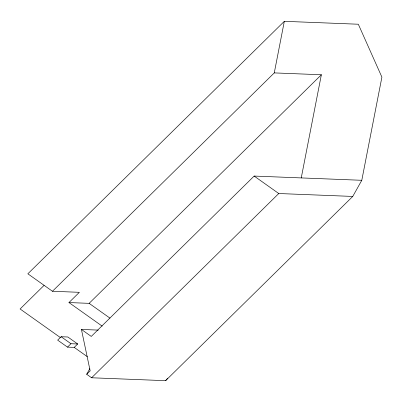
<?xml version="1.0" encoding="UTF-8"?>
<svg xmlns="http://www.w3.org/2000/svg" width="402" height="402" viewBox="0 0 402 402"><rect width="100%" height="100%" fill="white"/><g stroke="black" fill="none" stroke-linecap="round" stroke-linejoin="round"><path stroke-width="0.6" d="M284.325 21.321L27.849 273.797L52.456 291.264L274.27 72.903L284.325 21.321L358.318 24.231L381.9 77.134L361.79 180.297L352.76 196.437L165.604 380.679L91.611 377.769L86.686 374.277L89.847 368.624M301.249 177.915L321.359 74.757L274.27 72.903M165.604 380.679L167.699 378.161M44.094 285.355L20.1 308.977L60.315 337.519M102.198 326.143L68.963 302.555L79.365 292.319L52.456 291.264M68.963 302.555L89.143 303.349L321.359 74.757M74.229 347.393L77.697 343.981L67.853 336.997L61.124 336.73L57.662 340.142L67.501 347.127L74.229 347.393L87.35 356.705M67.501 347.127L70.968 343.715L77.697 343.981M361.79 180.297L254.159 176.066L91.264 336.424L81.425 329.439L90.154 370.865L86.686 374.277M91.611 377.769L278.767 193.528L352.76 196.437M81.425 329.439L98.319 330.102M254.159 176.066L278.767 193.528M89.143 303.349L109.947 318.113M61.124 336.73L70.968 343.715"/></g></svg>
